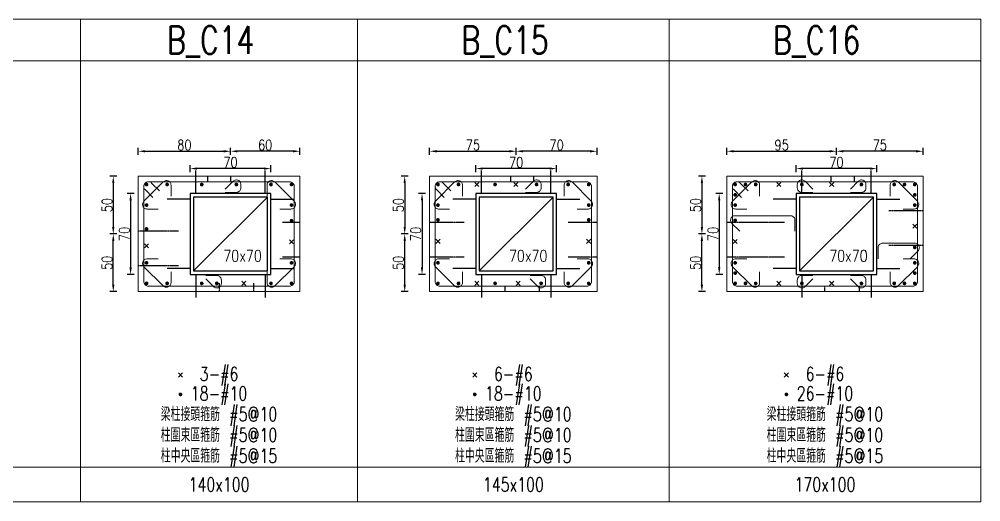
# Model space of a CAD drawing. Header units: millimetres. Extents: x 1453 to 6172, y 54950 to 59013.
# Drawn here: x 5339 to 6172, y 55389 to 55807 of the extents above; entities that cross this region are included whole.
import ezdxf
from ezdxf.enums import TextEntityAlignment as Align

# ---------------------------------------------------------------- set-up
doc = ezdxf.new("R2010")
doc.units = ezdxf.units.MM
doc.linetypes.add('CENTER', pattern=[2, 1.25, -0.25, 0.25, -0.25])
for name, color, linetype in [('SRC鋼梁', 1, 'Continuous'), ('TC-鋼柱', 11, 'Continuous'), ('主筋斷面', 1, 'Continuous'), ('工作筋', 1, 'Continuous'), ('文字-主筋根數', 7, 'Continuous'), ('文字-剪力筋 中央區', 7, 'Continuous'), ('文字-剪力筋-BC', 7, 'Continuous'), ('文字-剪力筋-圍束區', 7, 'Continuous'), ('文字-斷面尺寸', 7, 'Continuous'), ('文字-柱線名稱', 7, 'Continuous'), ('柱斷面線', 4, 'Continuous'), ('標註字', 4, 'Continuous'), ('箍筋線', 1, 'Continuous'), ('網格線', 7, 'Continuous')]:
    doc.layers.add(name, color=color, linetype=linetype)
doc.layers.add('TC-鋼粱(隱藏)', color=183, linetype='CENTER', plot=False)
doc.styles.add('TXT', font='TXT.shx', dxfattribs={"width": 0.8, "bigfont": 'ae.shx'})
doc.dimstyles.new('TC-DIM1(60)', dxfattribs={"dimscale": 0.3, "dimtxt": 30, "dimasz": 20, "dimexe": 10, "dimexo": 10, "dimgap": 3, "dimtad": 1, "dimdec": 1, "dimdsep": 46, "dimtxsty": 'TXT', "dimcen": 1, "dimclrd": 4, "dimclre": 4, "dimclrt": 6, "dimadec": 0, "dimazin": 0, "dimtfac": 1, "dimtdec": 1, "dimtix": 1, "dimtofl": 0, "dimtmove": 2, "dimatfit": 3, "dimfxl": 10, "dimtolj": 1, "dimtzin": 0, "dimarcsym": 0})

# ---------------------------------------------------------------- blocks, each defined once
blk = doc.blocks.new('Circle_Filled')
at = {"const_width": 0.5}
blk.add_lwpolyline([(-0.25, 0, 1), (0.25, 0, 1)], format="xyb", close=True, dxfattribs=at)
blk = doc.blocks.new('*D80')
at = {"layer": 'Defpoints', "color": 0}
for p in [(5522.08, 55692.85), (5522.08, 55677.85), (5442.08, 55671.23)]:
    blk.add_point(p, dxfattribs=at)
at = {"layer": '標註字', "color": 4, "lineweight": -2}
for p, q in [((5442.08, 55689.85), (5442.08, 55695.85)), ((5522.08, 55689.85), (5522.08, 55695.85)), ((5448.08, 55692.85), (5516.08, 55692.85))]:
    blk.add_line(p, q, dxfattribs=at)
at = {"layer": '標註字', "color": 4}
for points in [[(5448.08, 55693.85), (5448.08, 55691.85), (5442.08, 55692.85)], [(5516.08, 55693.85), (5516.08, 55691.85), (5522.08, 55692.85)]]:
    blk.add_solid(points, dxfattribs=at)
at = {"layer": '標註字', "color": 6, "insert": (5482.08, 55698.25), "char_height": 9, "attachment_point": 5, "style": 'TXT'}
blk.add_mtext('\\A1;80', dxfattribs=at)
blk = doc.blocks.new('*D81')
at = {"layer": 'Defpoints', "color": 0}
for p in [(5522.08, 55692.85), (5522.08, 55677.85), (5582.08, 55671.23)]:
    blk.add_point(p, dxfattribs=at)
at = {"layer": '標註字', "color": 4, "lineweight": -2}
for p, q in [((5522.08, 55689.85), (5522.08, 55695.85)), ((5582.08, 55689.85), (5582.08, 55695.85)), ((5576.08, 55692.85), (5528.08, 55692.85))]:
    blk.add_line(p, q, dxfattribs=at)
at = {"layer": '標註字', "color": 4}
for points in [[(5528.08, 55693.85), (5528.08, 55691.85), (5522.08, 55692.85)], [(5576.08, 55693.85), (5576.08, 55691.85), (5582.08, 55692.85)]]:
    blk.add_solid(points, dxfattribs=at)
at = {"layer": '標註字', "color": 6, "insert": (5552.08, 55698.25), "char_height": 9, "attachment_point": 5, "style": 'TXT'}
blk.add_mtext('\\A1;60', dxfattribs=at)
blk = doc.blocks.new('*D82')
at = {"layer": 'Defpoints', "color": 0}
for p in [(5420.46, 55621.23), (5435.46, 55621.23), (5442.08, 55571.23)]:
    blk.add_point(p, dxfattribs=at)
at = {"layer": '標註字', "color": 4, "lineweight": -2}
for p, q in [((5423.46, 55621.23), (5417.46, 55621.23)), ((5420.46, 55577.23), (5420.46, 55615.23)), ((5423.46, 55571.23), (5417.46, 55571.23))]:
    blk.add_line(p, q, dxfattribs=at)
at = {"layer": '標註字', "color": 4}
for points in [[(5419.46, 55615.23), (5421.46, 55615.23), (5420.46, 55621.23)], [(5419.46, 55577.23), (5421.46, 55577.23), (5420.46, 55571.23)]]:
    blk.add_solid(points, dxfattribs=at)
at = {"layer": '標註字', "color": 6, "insert": (5415.06, 55596.23), "char_height": 9, "attachment_point": 5, "rotation": 90, "style": 'TXT'}
blk.add_mtext('\\A1;50', dxfattribs=at)
blk = doc.blocks.new('*D83')
at = {"layer": 'Defpoints', "color": 0}
for p in [(5442.08, 55671.23), (5420.46, 55621.23), (5435.46, 55621.23)]:
    blk.add_point(p, dxfattribs=at)
at = {"layer": '標註字', "color": 4, "lineweight": -2}
for p, q in [((5423.46, 55671.23), (5417.46, 55671.23)), ((5420.46, 55665.23), (5420.46, 55627.23)), ((5423.46, 55621.23), (5417.46, 55621.23))]:
    blk.add_line(p, q, dxfattribs=at)
at = {"layer": '標註字', "color": 4}
for points in [[(5419.46, 55665.23), (5421.46, 55665.23), (5420.46, 55671.23)], [(5419.46, 55627.23), (5421.46, 55627.23), (5420.46, 55621.23)]]:
    blk.add_solid(points, dxfattribs=at)
at = {"layer": '標註字', "color": 6, "insert": (5415.06, 55646.23), "char_height": 9, "attachment_point": 5, "rotation": 90, "style": 'TXT'}
blk.add_mtext('\\A1;50', dxfattribs=at)
blk = doc.blocks.new('*D84')
at = {"layer": 'Defpoints', "color": 0}
for p in [(5487.08, 55656.23), (5435.46, 55586.23), (5487.08, 55586.23)]:
    blk.add_point(p, dxfattribs=at)
at = {"layer": '標註字', "color": 4, "lineweight": -2}
for p, q in [((5438.46, 55656.23), (5432.46, 55656.23)), ((5435.46, 55650.23), (5435.46, 55592.23)), ((5438.46, 55586.23), (5432.46, 55586.23))]:
    blk.add_line(p, q, dxfattribs=at)
at = {"layer": '標註字', "color": 4}
for points in [[(5434.46, 55650.23), (5436.46, 55650.23), (5435.46, 55656.23)], [(5434.46, 55592.23), (5436.46, 55592.23), (5435.46, 55586.23)]]:
    blk.add_solid(points, dxfattribs=at)
at = {"layer": '標註字', "color": 6, "insert": (5430.06, 55621.23), "char_height": 9, "attachment_point": 5, "rotation": 90, "style": 'TXT'}
blk.add_mtext('\\A1;70', dxfattribs=at)
blk = doc.blocks.new('*D85')
at = {"layer": 'Defpoints', "color": 0}
for p in [(5487.08, 55677.85), (5487.08, 55656.23), (5557.08, 55656.23)]:
    blk.add_point(p, dxfattribs=at)
at = {"layer": '標註字', "color": 4, "lineweight": -2}
for p, q in [((5487.08, 55674.85), (5487.08, 55680.85)), ((5551.08, 55677.85), (5493.08, 55677.85)), ((5557.08, 55674.85), (5557.08, 55680.85))]:
    blk.add_line(p, q, dxfattribs=at)
at = {"layer": '標註字', "color": 4}
for points in [[(5493.08, 55678.85), (5493.08, 55676.85), (5487.08, 55677.85)], [(5551.08, 55678.85), (5551.08, 55676.85), (5557.08, 55677.85)]]:
    blk.add_solid(points, dxfattribs=at)
at = {"layer": '標註字', "color": 6, "insert": (5522.08, 55683.25), "char_height": 9, "attachment_point": 5, "style": 'TXT'}
blk.add_mtext('\\A1;70', dxfattribs=at)
blk = doc.blocks.new('*D86')
at = {"layer": 'Defpoints', "color": 0}
for p in [(5769.58, 55692.85), (5769.58, 55677.85), (5694.58, 55671.23)]:
    blk.add_point(p, dxfattribs=at)
at = {"layer": '標註字', "color": 4, "lineweight": -2}
for p, q in [((5694.58, 55689.85), (5694.58, 55695.85)), ((5769.58, 55689.85), (5769.58, 55695.85)), ((5700.58, 55692.85), (5763.58, 55692.85))]:
    blk.add_line(p, q, dxfattribs=at)
at = {"layer": '標註字', "color": 4}
for points in [[(5700.58, 55693.85), (5700.58, 55691.85), (5694.58, 55692.85)], [(5763.58, 55693.85), (5763.58, 55691.85), (5769.58, 55692.85)]]:
    blk.add_solid(points, dxfattribs=at)
at = {"layer": '標註字', "color": 6, "insert": (5732.08, 55698.25), "char_height": 9, "attachment_point": 5, "style": 'TXT'}
blk.add_mtext('\\A1;75', dxfattribs=at)
blk = doc.blocks.new('*D87')
at = {"layer": 'Defpoints', "color": 0}
for p in [(5769.58, 55692.85), (5769.58, 55677.85), (5839.58, 55671.23)]:
    blk.add_point(p, dxfattribs=at)
at = {"layer": '標註字', "color": 4, "lineweight": -2}
for p, q in [((5769.58, 55689.85), (5769.58, 55695.85)), ((5839.58, 55689.85), (5839.58, 55695.85)), ((5833.58, 55692.85), (5775.58, 55692.85))]:
    blk.add_line(p, q, dxfattribs=at)
at = {"layer": '標註字', "color": 4}
for points in [[(5775.58, 55693.85), (5775.58, 55691.85), (5769.58, 55692.85)], [(5833.58, 55693.85), (5833.58, 55691.85), (5839.58, 55692.85)]]:
    blk.add_solid(points, dxfattribs=at)
at = {"layer": '標註字', "color": 6, "insert": (5804.58, 55698.25), "char_height": 9, "attachment_point": 5, "style": 'TXT'}
blk.add_mtext('\\A1;70', dxfattribs=at)
blk = doc.blocks.new('*D88')
at = {"layer": 'Defpoints', "color": 0}
for p in [(5672.96, 55621.23), (5687.96, 55621.23), (5694.58, 55571.23)]:
    blk.add_point(p, dxfattribs=at)
at = {"layer": '標註字', "color": 4, "lineweight": -2}
for p, q in [((5675.96, 55621.23), (5669.96, 55621.23)), ((5672.96, 55577.23), (5672.96, 55615.23)), ((5675.96, 55571.23), (5669.96, 55571.23))]:
    blk.add_line(p, q, dxfattribs=at)
at = {"layer": '標註字', "color": 4}
for points in [[(5671.96, 55615.23), (5673.96, 55615.23), (5672.96, 55621.23)], [(5671.96, 55577.23), (5673.96, 55577.23), (5672.96, 55571.23)]]:
    blk.add_solid(points, dxfattribs=at)
at = {"layer": '標註字', "color": 6, "insert": (5667.56, 55596.23), "char_height": 9, "attachment_point": 5, "rotation": 90, "style": 'TXT'}
blk.add_mtext('\\A1;50', dxfattribs=at)
blk = doc.blocks.new('*D89')
at = {"layer": 'Defpoints', "color": 0}
for p in [(5694.58, 55671.23), (5672.96, 55621.23), (5687.96, 55621.23)]:
    blk.add_point(p, dxfattribs=at)
at = {"layer": '標註字', "color": 4, "lineweight": -2}
for p, q in [((5675.96, 55671.23), (5669.96, 55671.23)), ((5672.96, 55665.23), (5672.96, 55627.23)), ((5675.96, 55621.23), (5669.96, 55621.23))]:
    blk.add_line(p, q, dxfattribs=at)
at = {"layer": '標註字', "color": 4}
for points in [[(5671.96, 55665.23), (5673.96, 55665.23), (5672.96, 55671.23)], [(5671.96, 55627.23), (5673.96, 55627.23), (5672.96, 55621.23)]]:
    blk.add_solid(points, dxfattribs=at)
at = {"layer": '標註字', "color": 6, "insert": (5667.56, 55646.23), "char_height": 9, "attachment_point": 5, "rotation": 90, "style": 'TXT'}
blk.add_mtext('\\A1;50', dxfattribs=at)
blk = doc.blocks.new('*D90')
at = {"layer": 'Defpoints', "color": 0}
for p in [(5734.58, 55656.23), (5687.96, 55586.23), (5734.58, 55586.23)]:
    blk.add_point(p, dxfattribs=at)
at = {"layer": '標註字', "color": 4, "lineweight": -2}
for p, q in [((5690.96, 55656.23), (5684.96, 55656.23)), ((5687.96, 55650.23), (5687.96, 55592.23)), ((5690.96, 55586.23), (5684.96, 55586.23))]:
    blk.add_line(p, q, dxfattribs=at)
at = {"layer": '標註字', "color": 4}
for points in [[(5686.96, 55650.23), (5688.96, 55650.23), (5687.96, 55656.23)], [(5686.96, 55592.23), (5688.96, 55592.23), (5687.96, 55586.23)]]:
    blk.add_solid(points, dxfattribs=at)
at = {"layer": '標註字', "color": 6, "insert": (5682.56, 55621.23), "char_height": 9, "attachment_point": 5, "rotation": 90, "style": 'TXT'}
blk.add_mtext('\\A1;70', dxfattribs=at)
blk = doc.blocks.new('*D91')
at = {"layer": 'Defpoints', "color": 0}
for p in [(5734.58, 55677.85), (5734.58, 55656.23), (5804.58, 55656.23)]:
    blk.add_point(p, dxfattribs=at)
at = {"layer": '標註字', "color": 4, "lineweight": -2}
for p, q in [((5734.58, 55674.85), (5734.58, 55680.85)), ((5798.58, 55677.85), (5740.58, 55677.85)), ((5804.58, 55674.85), (5804.58, 55680.85))]:
    blk.add_line(p, q, dxfattribs=at)
at = {"layer": '標註字', "color": 4}
for points in [[(5740.58, 55678.85), (5740.58, 55676.85), (5734.58, 55677.85)], [(5798.58, 55678.85), (5798.58, 55676.85), (5804.58, 55677.85)]]:
    blk.add_solid(points, dxfattribs=at)
at = {"layer": '標註字', "color": 6, "insert": (5769.58, 55683.25), "char_height": 9, "attachment_point": 5, "style": 'TXT'}
blk.add_mtext('\\A1;70', dxfattribs=at)
blk = doc.blocks.new('x')
at = {"layer": '工作筋'}
for p, q in [((-1.77, -1.77), (1.77, 1.77)), ((-1.77, 1.77), (1.77, -1.77))]:
    blk.add_line(p, q, dxfattribs=at)
blk = doc.blocks.new('-70x70')
for points in [[(0, 0), (70, 0), (70, 70), (0, 70)], [(3, 3), (67, 3), (67, 67), (3, 67)]]:
    blk.add_lwpolyline(points, close=True)
at = {"layer": 'Defpoints', "color": 2}
for p, q in [((5, 85), (5, 90)), ((65, 85), (65, 90)), ((-15, 65), (-20, 65)), ((85, 65), (90, 65)), ((-15, 5), (-20, 5)), ((85, 5), (90, 5)), ((5, -15), (5, -20)), ((65, -15), (65, -20))]:
    blk.add_line(p, q, dxfattribs=at)
at = {"layer": 'Defpoints'}
for p, q in [((5, 70), (5, 85)), ((65, 70), (65, 85)), ((3, 3), (67, 67)), ((0, 65), (-15, 65)), ((70, 65), (85, 65)), ((0, 5), (-15, 5)), ((5, 0), (5, -15)), ((65, 0), (65, -15)), ((70, 5), (85, 5))]:
    blk.add_line(p, q, dxfattribs=at)
at = {"layer": 'Defpoints', "style": 'TXT', "width": 0.8}
blk.add_text('70x70', height=10, dxfattribs=at).set_placement((62, 8), align=Align.BOTTOM_RIGHT)
blk = doc.blocks.new('*D101')
at = {"layer": 'Defpoints', "color": 0}
for p in [(6047.08, 55692.85), (6047.08, 55677.85), (5952.08, 55671.23)]:
    blk.add_point(p, dxfattribs=at)
at = {"layer": '標註字', "color": 4, "lineweight": -2}
for p, q in [((5952.08, 55689.85), (5952.08, 55695.85)), ((6047.08, 55689.85), (6047.08, 55695.85)), ((5958.08, 55692.85), (6041.08, 55692.85))]:
    blk.add_line(p, q, dxfattribs=at)
at = {"layer": '標註字', "color": 4}
for points in [[(5958.08, 55693.85), (5958.08, 55691.85), (5952.08, 55692.85)], [(6041.08, 55693.85), (6041.08, 55691.85), (6047.08, 55692.85)]]:
    blk.add_solid(points, dxfattribs=at)
at = {"layer": '標註字', "color": 6, "insert": (5999.58, 55698.25), "char_height": 9, "attachment_point": 5, "style": 'TXT'}
blk.add_mtext('\\A1;95', dxfattribs=at)
blk = doc.blocks.new('*D102')
at = {"layer": 'Defpoints', "color": 0}
for p in [(6047.08, 55692.85), (6047.08, 55677.85), (6122.08, 55671.23)]:
    blk.add_point(p, dxfattribs=at)
at = {"layer": '標註字', "color": 4, "lineweight": -2}
for p, q in [((6047.08, 55689.85), (6047.08, 55695.85)), ((6122.08, 55689.85), (6122.08, 55695.85)), ((6116.08, 55692.85), (6053.08, 55692.85))]:
    blk.add_line(p, q, dxfattribs=at)
at = {"layer": '標註字', "color": 4}
for points in [[(6053.08, 55693.85), (6053.08, 55691.85), (6047.08, 55692.85)], [(6116.08, 55693.85), (6116.08, 55691.85), (6122.08, 55692.85)]]:
    blk.add_solid(points, dxfattribs=at)
at = {"layer": '標註字', "color": 6, "insert": (6084.58, 55698.25), "char_height": 9, "attachment_point": 5, "style": 'TXT'}
blk.add_mtext('\\A1;75', dxfattribs=at)
blk = doc.blocks.new('*D103')
at = {"layer": 'Defpoints', "color": 0}
for p in [(5930.46, 55621.23), (5945.46, 55621.23), (5952.08, 55571.23)]:
    blk.add_point(p, dxfattribs=at)
at = {"layer": '標註字', "color": 4, "lineweight": -2}
for p, q in [((5933.46, 55621.23), (5927.46, 55621.23)), ((5930.46, 55577.23), (5930.46, 55615.23)), ((5933.46, 55571.23), (5927.46, 55571.23))]:
    blk.add_line(p, q, dxfattribs=at)
at = {"layer": '標註字', "color": 4}
for points in [[(5929.46, 55615.23), (5931.46, 55615.23), (5930.46, 55621.23)], [(5929.46, 55577.23), (5931.46, 55577.23), (5930.46, 55571.23)]]:
    blk.add_solid(points, dxfattribs=at)
at = {"layer": '標註字', "color": 6, "insert": (5925.06, 55596.23), "char_height": 9, "attachment_point": 5, "rotation": 90, "style": 'TXT'}
blk.add_mtext('\\A1;50', dxfattribs=at)
blk = doc.blocks.new('*D104')
at = {"layer": 'Defpoints', "color": 0}
for p in [(5952.08, 55671.23), (5930.46, 55621.23), (5945.46, 55621.23)]:
    blk.add_point(p, dxfattribs=at)
at = {"layer": '標註字', "color": 4, "lineweight": -2}
for p, q in [((5933.46, 55671.23), (5927.46, 55671.23)), ((5930.46, 55665.23), (5930.46, 55627.23)), ((5933.46, 55621.23), (5927.46, 55621.23))]:
    blk.add_line(p, q, dxfattribs=at)
at = {"layer": '標註字', "color": 4}
for points in [[(5929.46, 55665.23), (5931.46, 55665.23), (5930.46, 55671.23)], [(5929.46, 55627.23), (5931.46, 55627.23), (5930.46, 55621.23)]]:
    blk.add_solid(points, dxfattribs=at)
at = {"layer": '標註字', "color": 6, "insert": (5925.06, 55646.23), "char_height": 9, "attachment_point": 5, "rotation": 90, "style": 'TXT'}
blk.add_mtext('\\A1;50', dxfattribs=at)
blk = doc.blocks.new('*D105')
at = {"layer": 'Defpoints', "color": 0}
for p in [(6012.08, 55656.23), (5945.46, 55586.23), (6012.08, 55586.23)]:
    blk.add_point(p, dxfattribs=at)
at = {"layer": '標註字', "color": 4, "lineweight": -2}
for p, q in [((5948.46, 55656.23), (5942.46, 55656.23)), ((5945.46, 55650.23), (5945.46, 55592.23)), ((5948.46, 55586.23), (5942.46, 55586.23))]:
    blk.add_line(p, q, dxfattribs=at)
at = {"layer": '標註字', "color": 4}
for points in [[(5944.46, 55650.23), (5946.46, 55650.23), (5945.46, 55656.23)], [(5944.46, 55592.23), (5946.46, 55592.23), (5945.46, 55586.23)]]:
    blk.add_solid(points, dxfattribs=at)
at = {"layer": '標註字', "color": 6, "insert": (5940.06, 55621.23), "char_height": 9, "attachment_point": 5, "rotation": 90, "style": 'TXT'}
blk.add_mtext('\\A1;70', dxfattribs=at)
blk = doc.blocks.new('*D106')
at = {"layer": 'Defpoints', "color": 0}
for p in [(6012.08, 55677.85), (6012.08, 55656.23), (6082.08, 55656.23)]:
    blk.add_point(p, dxfattribs=at)
at = {"layer": '標註字', "color": 4, "lineweight": -2}
for p, q in [((6012.08, 55674.85), (6012.08, 55680.85)), ((6076.08, 55677.85), (6018.08, 55677.85)), ((6082.08, 55674.85), (6082.08, 55680.85))]:
    blk.add_line(p, q, dxfattribs=at)
at = {"layer": '標註字', "color": 4}
for points in [[(6018.08, 55678.85), (6018.08, 55676.85), (6012.08, 55677.85)], [(6076.08, 55678.85), (6076.08, 55676.85), (6082.08, 55677.85)]]:
    blk.add_solid(points, dxfattribs=at)
at = {"layer": '標註字', "color": 6, "insert": (6047.08, 55683.25), "char_height": 9, "attachment_point": 5, "style": 'TXT'}
blk.add_mtext('\\A1;70', dxfattribs=at)

msp = doc.modelspace()

# ---------------------------------------------------------------- linework, layer by layer
at = {"layer": 'TC-鋼粱(隱藏)'}
for p, q in [((5502.08, 55671.23), (5502.08, 55666.23)), ((5522.08, 55671.23), (5522.08, 55666.23)), ((5764.58, 55671.23), (5764.58, 55666.23)), ((5784.58, 55671.23), (5784.58, 55666.23)), ((6042.26, 55671.23), (6042.26, 55666.23)), ((6062.26, 55671.23), (6062.26, 55666.23)), ((6122.08, 55641.23), (6092.08, 55641.23)), ((5582.08, 55631.23), (5567.08, 55631.23)), ((5724.58, 55631.23), (5694.58, 55631.23)), ((5839.58, 55631.23), (5814.58, 55631.23)), ((6002.08, 55631.23), (5952.08, 55631.23)), ((5477.08, 55623.73), (5442.08, 55623.73)), ((6122.08, 55611.23), (6092.08, 55611.23)), ((5477.08, 55593.73), (5442.08, 55593.73)), ((5582.08, 55601.23), (5567.08, 55601.23)), ((5724.58, 55601.23), (5694.58, 55601.23)), ((5839.58, 55601.23), (5814.58, 55601.23)), ((6002.08, 55601.23), (5952.08, 55601.23)), ((5512.06, 55578.73), (5512.06, 55571.23)), ((5542.06, 55578.73), (5542.06, 55571.23)), ((5759.58, 55576.23), (5759.58, 55571.23)), ((5789.58, 55576.23), (5789.58, 55571.23)), ((6037.08, 55571.23), (6037.08, 55576.23)), ((6067.08, 55571.23), (6067.08, 55576.23))]:
    msp.add_line(p, q, dxfattribs=at)
at = {"layer": '柱斷面線', "lineweight": 5}
for points in [[(5442.08, 55571.23), (5582.08, 55571.23), (5582.08, 55671.23), (5442.08, 55671.23), (5442.08, 55571.23)], [(5694.58, 55571.23), (5839.58, 55571.23), (5839.58, 55671.23), (5694.58, 55671.23), (5694.58, 55571.23)], [(5952.08, 55571.23), (6122.08, 55571.23), (6122.08, 55671.23), (5952.08, 55671.23), (5952.08, 55571.23)]]:
    msp.add_lwpolyline(points, dxfattribs=at)
at = {"layer": '箍筋線', "lineweight": 5}
for points in [[(5470.51, 55653.94), (5470.51, 55663.48), (5470.45, 55664.14), (5470.29, 55664.79), (5470.01, 55665.4), (5469.64, 55665.96), (5469.18, 55666.44), (5468.65, 55666.84), (5468.06, 55667.15), (5467.42, 55667.35), (5466.76, 55667.45), (5466.09, 55667.43), (5465.43, 55667.3), (5464.81, 55667.06), (5464.23, 55666.72), (5463.72, 55666.29), (5447.02, 55649.59), (5446.59, 55649.07), (5446.25, 55648.5), (5446.01, 55647.87), (5445.88, 55647.22), (5445.86, 55646.55), (5445.95, 55645.89), (5446.16, 55645.25), (5446.46, 55644.66), (5446.87, 55644.13), (5447.35, 55643.67), (5447.91, 55643.3), (5448.52, 55643.02), (5449.16, 55642.86), (5449.83, 55642.8), (5459.37, 55642.8)], [(5460.41, 55658.52), (5453.66, 55665.27), (5453.15, 55665.7), (5452.58, 55666.04), (5451.95, 55666.28), (5451.3, 55666.41), (5450.63, 55666.43), (5449.97, 55666.33), (5449.33, 55666.13), (5448.74, 55665.82), (5448.2, 55665.42), (5447.74, 55664.93), (5447.37, 55664.38), (5447.1, 55663.77), (5446.93, 55663.12), (5446.88, 55662.46), (5446.88, 55580), (5446.94, 55579.31), (5447.12, 55578.64), (5447.41, 55578.01), (5447.81, 55577.44), (5448.3, 55576.95), (5448.86, 55576.55), (5449.49, 55576.26), (5450.16, 55576.08), (5450.85, 55576.02), (5573.31, 55576.02), (5574, 55576.08), (5574.67, 55576.26), (5575.3, 55576.55), (5575.87, 55576.95), (5576.36, 55577.44), (5576.75, 55578.01), (5577.05, 55578.64), (5577.23, 55579.31), (5577.29, 55580), (5577.29, 55662.46), (5577.23, 55663.15), (5577.05, 55663.82), (5576.75, 55664.44), (5576.36, 55665.01), (5575.87, 55665.5), (5575.3, 55665.9), (5574.67, 55666.19), (5574, 55666.37), (5573.31, 55666.43), (5450.85, 55666.43), (5450.19, 55666.38), (5449.54, 55666.21), (5448.93, 55665.94), (5448.37, 55665.56), (5447.89, 55665.11), (5447.49, 55664.57), (5447.18, 55663.98), (5446.98, 55663.34), (5446.88, 55662.68), (5446.9, 55662.01), (5447.03, 55661.36), (5447.27, 55660.73), (5447.61, 55660.16), (5448.04, 55659.65), (5454.79, 55652.9)], [(5517.53, 55660.11), (5524.27, 55666.86), (5524.78, 55667.29), (5525.36, 55667.63), (5525.98, 55667.87), (5526.64, 55668), (5527.3, 55668.02), (5527.97, 55667.92), (5528.6, 55667.72), (5529.2, 55667.41), (5529.73, 55667.01), (5530.19, 55666.52), (5530.56, 55665.97), (5530.83, 55665.36), (5531, 55664.71), (5531.06, 55664.05), (5531.06, 55661.2), (5531, 55660.51), (5530.82, 55659.84), (5530.52, 55659.21), (5530.13, 55658.65), (5529.64, 55658.16), (5529.07, 55657.76), (5528.44, 55657.47), (5527.77, 55657.29), (5527.08, 55657.23), (5517.54, 55657.23)], [(5564.79, 55642.8), (5574.33, 55642.8), (5575, 55642.86), (5575.65, 55643.02), (5576.26, 55643.3), (5576.81, 55643.67), (5577.3, 55644.13), (5577.7, 55644.66), (5578.01, 55645.25), (5578.21, 55645.89), (5578.3, 55646.55), (5578.28, 55647.22), (5578.15, 55647.87), (5577.92, 55648.5), (5577.58, 55649.07), (5577.14, 55649.59), (5560.44, 55666.29), (5559.93, 55666.72), (5559.35, 55667.06), (5558.73, 55667.3), (5558.08, 55667.43), (5557.41, 55667.45), (5556.75, 55667.35), (5556.11, 55667.15), (5555.52, 55666.84), (5554.98, 55666.44), (5554.52, 55665.96), (5554.15, 55665.4), (5553.88, 55664.79), (5553.71, 55664.14), (5553.66, 55663.48), (5553.66, 55653.94)], [(5723.01, 55653.94), (5723.01, 55663.48), (5722.95, 55664.14), (5722.79, 55664.79), (5722.51, 55665.4), (5722.14, 55665.96), (5721.68, 55666.44), (5721.15, 55666.84), (5720.56, 55667.15), (5719.92, 55667.35), (5719.26, 55667.45), (5718.59, 55667.43), (5717.93, 55667.3), (5717.31, 55667.06), (5716.73, 55666.72), (5716.22, 55666.29), (5699.52, 55649.59), (5699.09, 55649.07), (5698.75, 55648.5), (5698.51, 55647.87), (5698.38, 55647.22), (5698.36, 55646.55), (5698.45, 55645.89), (5698.66, 55645.25), (5698.96, 55644.66), (5699.37, 55644.13), (5699.85, 55643.67), (5700.41, 55643.3), (5701.02, 55643.02), (5701.66, 55642.86), (5702.33, 55642.8), (5711.87, 55642.8)], [(5712.91, 55658.52), (5706.16, 55665.27), (5705.65, 55665.7), (5705.08, 55666.04), (5704.45, 55666.28), (5703.8, 55666.41), (5703.13, 55666.43), (5702.47, 55666.33), (5701.83, 55666.13), (5701.24, 55665.82), (5700.7, 55665.42), (5700.24, 55664.93), (5699.87, 55664.38), (5699.6, 55663.77), (5699.43, 55663.12), (5699.38, 55662.46), (5699.38, 55580), (5699.44, 55579.31), (5699.62, 55578.64), (5699.91, 55578.01), (5700.31, 55577.44), (5700.8, 55576.95), (5701.36, 55576.55), (5701.99, 55576.26), (5702.66, 55576.08), (5703.35, 55576.02), (5830.81, 55576.02), (5831.5, 55576.08), (5832.17, 55576.26), (5832.8, 55576.55), (5833.37, 55576.95), (5833.86, 55577.44), (5834.25, 55578.01), (5834.55, 55578.64), (5834.73, 55579.31), (5834.79, 55580), (5834.79, 55662.46), (5834.73, 55663.15), (5834.55, 55663.82), (5834.25, 55664.44), (5833.86, 55665.01), (5833.37, 55665.5), (5832.8, 55665.9), (5832.17, 55666.19), (5831.5, 55666.37), (5830.81, 55666.43), (5703.35, 55666.43), (5702.69, 55666.38), (5702.04, 55666.21), (5701.43, 55665.94), (5700.87, 55665.56), (5700.39, 55665.11), (5699.99, 55664.57), (5699.68, 55663.98), (5699.48, 55663.34), (5699.38, 55662.68), (5699.4, 55662.01), (5699.53, 55661.36), (5699.77, 55660.73), (5700.11, 55660.16), (5700.54, 55659.65), (5707.29, 55652.9)], [(5777.68, 55660.11), (5784.43, 55666.86), (5784.94, 55667.29), (5785.52, 55667.63), (5786.14, 55667.87), (5786.8, 55668), (5787.46, 55668.02), (5788.13, 55667.92), (5788.76, 55667.72), (5789.36, 55667.41), (5789.89, 55667.01), (5790.35, 55666.52), (5790.72, 55665.97), (5790.99, 55665.36), (5791.16, 55664.71), (5791.22, 55664.05), (5791.22, 55661.2), (5791.16, 55660.51), (5790.98, 55659.84), (5790.68, 55659.21), (5790.29, 55658.65), (5789.8, 55658.16), (5789.23, 55657.76), (5788.6, 55657.47), (5787.93, 55657.29), (5787.24, 55657.23), (5777.7, 55657.23)], [(5822.29, 55642.8), (5831.83, 55642.8), (5832.5, 55642.86), (5833.15, 55643.02), (5833.76, 55643.3), (5834.31, 55643.67), (5834.8, 55644.13), (5835.2, 55644.66), (5835.51, 55645.25), (5835.71, 55645.89), (5835.8, 55646.55), (5835.78, 55647.22), (5835.65, 55647.87), (5835.42, 55648.5), (5835.08, 55649.07), (5834.64, 55649.59), (5817.94, 55666.29), (5817.43, 55666.72), (5816.85, 55667.06), (5816.23, 55667.3), (5815.58, 55667.43), (5814.91, 55667.45), (5814.25, 55667.35), (5813.61, 55667.15), (5813.02, 55666.84), (5812.48, 55666.44), (5812.02, 55665.96), (5811.65, 55665.4), (5811.38, 55664.79), (5811.21, 55664.14), (5811.16, 55663.48), (5811.16, 55653.94)], [(5980.51, 55653.94), (5980.51, 55663.48), (5980.45, 55664.14), (5980.29, 55664.79), (5980.01, 55665.4), (5979.64, 55665.96), (5979.18, 55666.44), (5978.65, 55666.84), (5978.06, 55667.15), (5977.42, 55667.35), (5976.76, 55667.45), (5976.09, 55667.43), (5975.43, 55667.3), (5974.81, 55667.06), (5974.23, 55666.72), (5973.72, 55666.29), (5957.02, 55649.59), (5956.59, 55649.07), (5956.25, 55648.5), (5956.01, 55647.87), (5955.88, 55647.22), (5955.86, 55646.55), (5955.95, 55645.89), (5956.16, 55645.25), (5956.46, 55644.66), (5956.87, 55644.13), (5957.35, 55643.67), (5957.91, 55643.3), (5958.52, 55643.02), (5959.16, 55642.86), (5959.83, 55642.8), (5969.37, 55642.8)], [(5970.41, 55658.52), (5963.66, 55665.27), (5963.15, 55665.7), (5962.58, 55666.04), (5961.95, 55666.28), (5961.3, 55666.41), (5960.63, 55666.43), (5959.97, 55666.33), (5959.33, 55666.13), (5958.74, 55665.82), (5958.2, 55665.42), (5957.74, 55664.93), (5957.37, 55664.38), (5957.1, 55663.77), (5956.93, 55663.12), (5956.88, 55662.46), (5956.88, 55580), (5956.94, 55579.31), (5957.12, 55578.64), (5957.41, 55578.01), (5957.81, 55577.44), (5958.3, 55576.95), (5958.86, 55576.55), (5959.49, 55576.26), (5960.16, 55576.08), (5960.85, 55576.02), (6113.31, 55576.02), (6114, 55576.08), (6114.67, 55576.26), (6115.3, 55576.55), (6115.87, 55576.95), (6116.36, 55577.44), (6116.75, 55578.01), (6117.05, 55578.64), (6117.23, 55579.31), (6117.29, 55580), (6117.29, 55662.46), (6117.23, 55663.15), (6117.05, 55663.82), (6116.75, 55664.44), (6116.36, 55665.01), (6115.87, 55665.5), (6115.3, 55665.9), (6114.67, 55666.19), (6114, 55666.37), (6113.31, 55666.43), (5960.85, 55666.43), (5960.19, 55666.38), (5959.54, 55666.21), (5958.93, 55665.94), (5958.37, 55665.56), (5957.89, 55665.11), (5957.49, 55664.57), (5957.18, 55663.98), (5956.98, 55663.34), (5956.88, 55662.68), (5956.9, 55662.01), (5957.03, 55661.36), (5957.27, 55660.73), (5957.61, 55660.16), (5958.04, 55659.65), (5964.79, 55652.9)], [(6026.64, 55660.11), (6019.89, 55666.86), (6019.38, 55667.29), (6018.81, 55667.63), (6018.18, 55667.87), (6017.53, 55668), (6016.86, 55668.02), (6016.2, 55667.92), (6015.56, 55667.72), (6014.97, 55667.41), (6014.43, 55667.01), (6013.97, 55666.52), (6013.6, 55665.97), (6013.33, 55665.36), (6013.16, 55664.71), (6013.11, 55664.05), (6013.11, 55661.2), (6013.17, 55660.51), (6013.35, 55659.84), (6013.64, 55659.21), (6014.04, 55658.65), (6014.53, 55658.16), (6015.09, 55657.76), (6015.72, 55657.47), (6016.39, 55657.29), (6017.08, 55657.23), (6026.62, 55657.23)], [(6059.09, 55660.11), (6065.84, 55666.86), (6066.35, 55667.29), (6066.93, 55667.63), (6067.55, 55667.87), (6068.21, 55668), (6068.87, 55668.02), (6069.54, 55667.92), (6070.17, 55667.72), (6070.77, 55667.41), (6071.3, 55667.01), (6071.76, 55666.52), (6072.13, 55665.97), (6072.4, 55665.36), (6072.57, 55664.71), (6072.63, 55664.05), (6072.63, 55661.2), (6072.57, 55660.51), (6072.39, 55659.84), (6072.09, 55659.21), (6071.7, 55658.65), (6071.21, 55658.16), (6070.64, 55657.76), (6070.01, 55657.47), (6069.34, 55657.29), (6068.65, 55657.23), (6059.11, 55657.23)], [(6104.79, 55642.8), (6114.33, 55642.8), (6115, 55642.86), (6115.65, 55643.02), (6116.26, 55643.3), (6116.81, 55643.67), (6117.3, 55644.13), (6117.7, 55644.66), (6118.01, 55645.25), (6118.21, 55645.89), (6118.3, 55646.55), (6118.28, 55647.22), (6118.15, 55647.87), (6117.92, 55648.5), (6117.58, 55649.07), (6117.14, 55649.59), (6100.44, 55666.29), (6099.93, 55666.72), (6099.35, 55667.06), (6098.73, 55667.3), (6098.08, 55667.43), (6097.41, 55667.45), (6096.75, 55667.35), (6096.11, 55667.15), (6095.52, 55666.84), (6094.98, 55666.44), (6094.52, 55665.96), (6094.15, 55665.4), (6093.88, 55664.79), (6093.71, 55664.14), (6093.66, 55663.48), (6093.66, 55653.94)], [(5963.2, 55623.53), (5956.45, 55630.28), (5956.02, 55630.79), (5955.68, 55631.36), (5955.44, 55631.99), (5955.31, 55632.64), (5955.29, 55633.31), (5955.39, 55633.97), (5955.59, 55634.61), (5955.9, 55635.2), (5956.3, 55635.74), (5956.78, 55636.2), (5957.34, 55636.57), (5957.95, 55636.84), (5958.6, 55637.01), (5959.26, 55637.06), (6007.11, 55637.06), (6007.8, 55637), (6008.47, 55636.82), (6009.09, 55636.53), (6009.66, 55636.13), (6010.15, 55635.64), (6010.55, 55635.08), (6010.84, 55634.45), (6011.02, 55633.78), (6011.08, 55633.09), (6011.08, 55623.55)], [(6110.97, 55599.75), (6117.71, 55606.49), (6118.14, 55607), (6118.48, 55607.58), (6118.72, 55608.2), (6118.85, 55608.86), (6118.87, 55609.52), (6118.78, 55610.19), (6118.57, 55610.82), (6118.27, 55611.42), (6117.87, 55611.95), (6117.38, 55612.41), (6116.82, 55612.78), (6116.21, 55613.05), (6115.57, 55613.22), (6114.9, 55613.28), (6087.06, 55613.28), (6086.37, 55613.22), (6085.7, 55613.04), (6085.07, 55612.74), (6084.5, 55612.35), (6084.01, 55611.86), (6083.61, 55611.29), (6083.32, 55610.66), (6083.14, 55609.99), (6083.08, 55609.3), (6083.08, 55599.76)], [(5459.37, 55599.65), (5449.83, 55599.65), (5449.16, 55599.6), (5448.52, 55599.43), (5447.91, 55599.16), (5447.35, 55598.79), (5446.87, 55598.33), (5446.46, 55597.79), (5446.16, 55597.2), (5445.95, 55596.56), (5445.86, 55595.9), (5445.88, 55595.23), (5446.01, 55594.58), (5446.25, 55593.95), (5446.59, 55593.38), (5447.02, 55592.87), (5463.72, 55576.16), (5464.23, 55575.73), (5464.81, 55575.39), (5465.43, 55575.15), (5466.09, 55575.02), (5466.76, 55575.01), (5467.42, 55575.1), (5468.06, 55575.3), (5468.65, 55575.61), (5469.18, 55576.01), (5469.64, 55576.5), (5470.01, 55577.05), (5470.29, 55577.66), (5470.45, 55578.31), (5470.51, 55578.97), (5470.51, 55588.51)], [(5553.66, 55588.51), (5553.66, 55578.97), (5553.71, 55578.31), (5553.88, 55577.66), (5554.15, 55577.05), (5554.52, 55576.5), (5554.98, 55576.01), (5555.52, 55575.61), (5556.11, 55575.3), (5556.75, 55575.1), (5557.41, 55575.01), (5558.08, 55575.02), (5558.73, 55575.15), (5559.35, 55575.39), (5559.93, 55575.73), (5560.44, 55576.16), (5577.14, 55592.87), (5577.58, 55593.38), (5577.92, 55593.95), (5578.15, 55594.58), (5578.28, 55595.23), (5578.3, 55595.9), (5578.21, 55596.56), (5578.01, 55597.2), (5577.7, 55597.79), (5577.3, 55598.33), (5576.81, 55598.79), (5576.26, 55599.16), (5575.65, 55599.43), (5575, 55599.6), (5574.33, 55599.65), (5564.79, 55599.65)], [(5711.87, 55599.65), (5702.33, 55599.65), (5701.66, 55599.6), (5701.02, 55599.43), (5700.41, 55599.16), (5699.85, 55598.79), (5699.37, 55598.33), (5698.96, 55597.79), (5698.66, 55597.2), (5698.45, 55596.56), (5698.36, 55595.9), (5698.38, 55595.23), (5698.51, 55594.58), (5698.75, 55593.95), (5699.09, 55593.38), (5699.52, 55592.87), (5716.22, 55576.16), (5716.73, 55575.73), (5717.31, 55575.39), (5717.93, 55575.15), (5718.59, 55575.02), (5719.26, 55575.01), (5719.92, 55575.1), (5720.56, 55575.3), (5721.15, 55575.61), (5721.68, 55576.01), (5722.14, 55576.5), (5722.51, 55577.05), (5722.79, 55577.66), (5722.95, 55578.31), (5723.01, 55578.97), (5723.01, 55588.51)], [(5811.16, 55588.51), (5811.16, 55578.97), (5811.21, 55578.31), (5811.38, 55577.66), (5811.65, 55577.05), (5812.02, 55576.5), (5812.48, 55576.01), (5813.02, 55575.61), (5813.61, 55575.3), (5814.25, 55575.1), (5814.91, 55575.01), (5815.58, 55575.02), (5816.23, 55575.15), (5816.85, 55575.39), (5817.43, 55575.73), (5817.94, 55576.16), (5834.64, 55592.87), (5835.08, 55593.38), (5835.42, 55593.95), (5835.65, 55594.58), (5835.78, 55595.23), (5835.8, 55595.9), (5835.71, 55596.56), (5835.51, 55597.2), (5835.2, 55597.79), (5834.8, 55598.33), (5834.31, 55598.79), (5833.76, 55599.16), (5833.15, 55599.43), (5832.5, 55599.6), (5831.83, 55599.65), (5822.29, 55599.65)], [(5969.37, 55599.65), (5959.83, 55599.65), (5959.16, 55599.6), (5958.52, 55599.43), (5957.91, 55599.16), (5957.35, 55598.79), (5956.87, 55598.33), (5956.46, 55597.79), (5956.16, 55597.2), (5955.95, 55596.56), (5955.86, 55595.9), (5955.88, 55595.23), (5956.01, 55594.58), (5956.25, 55593.95), (5956.59, 55593.38), (5957.02, 55592.87), (5973.72, 55576.16), (5974.23, 55575.73), (5974.81, 55575.39), (5975.43, 55575.15), (5976.09, 55575.02), (5976.76, 55575.01), (5977.42, 55575.1), (5978.06, 55575.3), (5978.65, 55575.61), (5979.18, 55576.01), (5979.64, 55576.5), (5980.01, 55577.05), (5980.29, 55577.66), (5980.45, 55578.31), (5980.51, 55578.97), (5980.51, 55588.51)], [(6093.66, 55588.51), (6093.66, 55578.97), (6093.71, 55578.31), (6093.88, 55577.66), (6094.15, 55577.05), (6094.52, 55576.5), (6094.98, 55576.01), (6095.52, 55575.61), (6096.11, 55575.3), (6096.75, 55575.1), (6097.41, 55575.01), (6098.08, 55575.02), (6098.73, 55575.15), (6099.35, 55575.39), (6099.93, 55575.73), (6100.44, 55576.16), (6117.14, 55592.87), (6117.58, 55593.38), (6117.92, 55593.95), (6118.15, 55594.58), (6118.28, 55595.23), (6118.3, 55595.9), (6118.21, 55596.56), (6118.01, 55597.2), (6117.7, 55597.79), (6117.3, 55598.33), (6116.81, 55598.79), (6116.26, 55599.16), (6115.65, 55599.43), (6115, 55599.6), (6114.33, 55599.65), (6104.79, 55599.65)], [(5500.6, 55582.34), (5507.34, 55575.6), (5507.85, 55575.16), (5508.43, 55574.83), (5509.05, 55574.59), (5509.71, 55574.46), (5510.38, 55574.44), (5511.04, 55574.53), (5511.68, 55574.73), (5512.27, 55575.04), (5512.8, 55575.44), (5513.26, 55575.93), (5513.63, 55576.48), (5513.91, 55577.09), (5514.07, 55577.74), (5514.13, 55578.41), (5514.13, 55581.25), (5514.07, 55581.94), (5513.89, 55582.61), (5513.6, 55583.24), (5513.2, 55583.81), (5512.71, 55584.3), (5512.14, 55584.69), (5511.51, 55584.99), (5510.85, 55585.17), (5510.15, 55585.23), (5500.61, 55585.23)], [(5781.56, 55582.34), (5788.3, 55575.6), (5788.81, 55575.16), (5789.39, 55574.83), (5790.01, 55574.59), (5790.67, 55574.46), (5791.34, 55574.44), (5792, 55574.53), (5792.64, 55574.73), (5793.23, 55575.04), (5793.76, 55575.44), (5794.22, 55575.93), (5794.59, 55576.48), (5794.87, 55577.09), (5795.03, 55577.74), (5795.09, 55578.41), (5795.09, 55581.25), (5795.03, 55581.94), (5794.85, 55582.61), (5794.56, 55583.24), (5794.16, 55583.81), (5793.67, 55584.3), (5793.1, 55584.69), (5792.47, 55584.99), (5791.81, 55585.17), (5791.12, 55585.23), (5781.58, 55585.23)], [(6026.64, 55582.34), (6019.89, 55575.6), (6019.38, 55575.16), (6018.81, 55574.83), (6018.18, 55574.59), (6017.53, 55574.46), (6016.86, 55574.44), (6016.2, 55574.53), (6015.56, 55574.73), (6014.97, 55575.04), (6014.43, 55575.44), (6013.97, 55575.93), (6013.6, 55576.48), (6013.33, 55577.09), (6013.16, 55577.74), (6013.11, 55578.41), (6013.11, 55581.25), (6013.17, 55581.94), (6013.35, 55582.61), (6013.64, 55583.24), (6014.04, 55583.81), (6014.53, 55584.3), (6015.09, 55584.69), (6015.72, 55584.99), (6016.39, 55585.17), (6017.08, 55585.23), (6026.62, 55585.23)], [(6059.09, 55582.34), (6065.84, 55575.6), (6066.35, 55575.16), (6066.93, 55574.83), (6067.55, 55574.59), (6068.21, 55574.46), (6068.87, 55574.44), (6069.54, 55574.53), (6070.17, 55574.73), (6070.77, 55575.04), (6071.3, 55575.44), (6071.76, 55575.93), (6072.13, 55576.48), (6072.4, 55577.09), (6072.57, 55577.74), (6072.63, 55578.41), (6072.63, 55581.25), (6072.57, 55581.94), (6072.39, 55582.61), (6072.09, 55583.24), (6071.7, 55583.81), (6071.21, 55584.3), (6070.64, 55584.69), (6070.01, 55584.99), (6069.34, 55585.17), (6068.65, 55585.23), (6059.11, 55585.23)]]:
    msp.add_lwpolyline(points, dxfattribs=at)
at = {"layer": '網格線', "lineweight": 5}
for points in [[(5182.08, 55807.23), (5392.08, 55807.23)], [(5392.08, 55807.23), (5632.08, 55807.23)], [(5392.08, 55807.23), (5392.08, 55771.23)], [(5632.08, 55807.23), (5902.08, 55807.23)], [(5632.08, 55807.23), (5632.08, 55771.23)], [(5902.08, 55807.23), (6172.08, 55807.23)], [(5902.08, 55807.23), (5902.08, 55771.23)], [(6172.08, 55807.23), (6172.08, 55771.23)], [(5182.08, 55771.23), (5392.08, 55771.23)], [(5392.08, 55771.23), (5392.08, 55419.23)], [(5392.08, 55771.23), (5632.08, 55771.23)], [(5632.08, 55771.23), (5632.08, 55419.23)], [(5632.08, 55771.23), (5902.08, 55771.23)], [(5902.08, 55771.23), (5902.08, 55419.23)], [(5902.08, 55771.23), (6172.08, 55771.23)], [(6172.08, 55771.23), (6172.08, 55419.23)], [(5182.08, 55419.23), (5392.08, 55419.23)], [(5392.08, 55419.23), (5632.08, 55419.23)], [(5392.08, 55419.23), (5392.08, 55389.23)], [(5632.08, 55419.23), (5902.08, 55419.23)], [(5632.08, 55419.23), (5632.08, 55389.23)], [(5902.08, 55419.23), (6172.08, 55419.23)], [(5902.08, 55419.23), (5902.08, 55389.23)], [(6172.08, 55419.23), (6172.08, 55389.23)], [(5182.08, 55389.23), (5392.08, 55389.23)], [(5392.08, 55389.23), (5632.08, 55389.23)], [(5632.08, 55389.23), (5902.08, 55389.23)], [(5902.08, 55389.23), (6172.08, 55389.23)]]:
    msp.add_lwpolyline(points, dxfattribs=at)

# ---------------------------------------------------------------- block references
at = {"layer": 'SRC鋼梁', "xscale": -1, "rotation": 180}
for p in [(5735.42, 55664.03), (5769.24, 55664.03), (6114.88, 55627.89), (5449.28, 55610.89), (5574.88, 55614.48), (5832.38, 55614.81), (5959.28, 55614.61), (5533.62, 55578.43), (5735.42, 55578.43), (5771.18, 55578.43), (5997.08, 55578.43), (6042.87, 55578.43), (5478.64, 55499.05), (5733.64, 55499.05), (6003.64, 55499.05)]:
    msp.add_blockref('x', p, dxfattribs=at)
at = {"layer": 'SRC鋼梁'}
for p in [(5997.08, 55664.03), (6042.87, 55664.03)]:
    msp.add_blockref('x', p, dxfattribs=at)
at = {"layer": 'SRC鋼梁', "rotation": 180}
msp.add_blockref('x', (5701.78, 55614.81), dxfattribs=at)
at = {"layer": 'TC-鋼柱'}
for p in [(5487.08, 55586.23), (5734.58, 55586.23), (6012.08, 55586.23)]:
    msp.add_blockref('-70x70', p, dxfattribs=at)
at = {"layer": '主筋斷面', "lineweight": 5, "xscale": 3.220000028610229, "yscale": 3.220000028610229}
for p in [(5449.28, 55664.03), (5467.08, 55664.03), (5497.08, 55664.03), (5527.08, 55664.03), (5557.08, 55664.03), (5574.88, 55664.03), (5701.78, 55664.03), (5719.58, 55664.03), (5751.25, 55664.03), (5787.24, 55664.03), (5814.58, 55664.03), (5832.38, 55664.03), (5959.28, 55664.03), (5968.18, 55664.03), (5977.08, 55664.03), (6017.08, 55664.03), (6068.65, 55664.03), (6097.08, 55664.03), (6105.98, 55664.03), (6114.88, 55664.03), (5959.28, 55655.13), (6114.88, 55655.13), (5449.28, 55646.23), (5574.88, 55646.23), (5701.78, 55646.23), (5832.38, 55646.23), (5959.28, 55646.23), (6114.88, 55646.23), (5449.28, 55625.54), (5574.88, 55632.72), (5701.78, 55633.4), (5832.38, 55633.4), (5959.28, 55632.99), (6114.88, 55609.56), (5449.28, 55596.23), (5574.88, 55596.23), (5701.78, 55596.23), (5832.38, 55596.23), (5959.28, 55596.23), (6114.88, 55596.23), (5959.28, 55587.33), (6114.88, 55587.33), (5449.28, 55578.43), (5467.08, 55578.43), (5497.08, 55578.43), (5510.15, 55578.43), (5557.08, 55578.43), (5574.88, 55578.43), (5701.78, 55578.43), (5719.58, 55578.43), (5751.25, 55578.43), (5791.12, 55578.43), (5814.58, 55578.43), (5832.38, 55578.43), (5959.28, 55578.43), (5968.18, 55578.43), (5977.08, 55578.43), (6017.08, 55578.43), (6068.65, 55578.43), (6097.08, 55578.43), (6105.98, 55578.43), (6114.88, 55578.43), (5478.64, 55482.23), (5733.64, 55482.23), (6003.64, 55482.23)]:
    msp.add_blockref('Circle_Filled', p, dxfattribs=at)

# ---------------------------------------------------------------- texts
at = {"layer": '文字-主筋根數', "style": 'TXT', "width": 0.75}
for s, p in [('3-#6', (5512.08, 55499.05)), ('6-#6', (5767.08, 55499.05)), ('6-#6', (6037.08, 55499.05)), ('18-#10', (5512.08, 55482.23)), ('18-#10', (5767.08, 55482.23)), ('26-#10', (6037.08, 55482.23))]:
    msp.add_text(s, height=12, dxfattribs=at).set_placement(p, align=Align.MIDDLE)
at = {"layer": '文字-剪力筋 中央區', "style": 'TXT', "width": 0.75}
for p in [(5512.08, 55428.23), (5767.08, 55428.23), (6037.08, 55428.23)]:
    msp.add_text('柱中央區箍筋 #5@15', height=12, dxfattribs=at).set_placement(p, align=Align.MIDDLE)
at = {"layer": '文字-剪力筋-BC', "style": 'TXT', "width": 0.75}
for p in [(5512.08, 55464.23), (5767.08, 55464.23), (6037.08, 55464.23)]:
    msp.add_text('梁柱接頭箍筋 #5@10', height=12, dxfattribs=at).set_placement(p, align=Align.MIDDLE)
at = {"layer": '文字-剪力筋-圍束區', "style": 'TXT', "width": 0.75}
for p in [(5512.08, 55446.23), (5767.08, 55446.23), (6037.08, 55446.23)]:
    msp.add_text('柱圍束區箍筋 #5@10', height=12, dxfattribs=at).set_placement(p, align=Align.MIDDLE)
at = {"layer": '文字-斷面尺寸', "style": 'TXT', "width": 0.75}
for s, p in [('140x100', (5512.08, 55404.23)), ('145x100', (5767.08, 55404.23)), ('170x100', (6037.08, 55404.23))]:
    msp.add_text(s, height=12, dxfattribs=at).set_placement(p, align=Align.MIDDLE)
at = {"layer": '文字-柱線名稱', "style": 'TXT', "width": 0.75}
for s, p in [('B_C14', (5467.08, 55789.23)), ('B_C15', (5722.08, 55789.23)), ('B_C16', (5992.08, 55789.23))]:
    msp.add_text(s, height=24, dxfattribs=at).set_placement(p, align=Align.MIDDLE_LEFT)

# ---------------------------------------------------------------- dimensions: what is measured, and where the dimension line sits
at = {"layer": '標註字'}
for base, p1, p2, picture, middle in [((5522.08, 55692.85), (5442.08, 55671.23), (5522.08, 55677.85), '*D80', (5482.08, 55698.25)), ((5769.58, 55692.85), (5694.58, 55671.23), (5769.58, 55677.85), '*D86', (5732.08, 55698.25)), ((6047.08, 55692.85), (5952.08, 55671.23), (6047.08, 55677.85), '*D101', (5999.58, 55698.25)), ((5487.08, 55677.85), (5557.08, 55656.23), (5487.08, 55656.23), '*D85', (5522.08, 55683.25)), ((5734.58, 55677.85), (5804.58, 55656.23), (5734.58, 55656.23), '*D91', (5769.58, 55683.25)), ((6012.08, 55677.85), (6082.08, 55656.23), (6012.08, 55656.23), '*D106', (6047.08, 55683.25))]:
    dim = msp.add_linear_dim(base=base, p1=p1, p2=p2, dimstyle='TC-DIM1(60)', override={"dimfxlon": 1}, dxfattribs=at)
    dim.commit()
    dim.dimension.update_dxf_attribs({"geometry": picture, "text_midpoint": middle})
for base, p1, p2, angle, picture, middle in [((5522.08, 55692.85), (5582.08, 55671.23), (5522.08, 55677.85), 180, '*D81', (5552.08, 55698.25)), ((5769.58, 55692.85), (5839.58, 55671.23), (5769.58, 55677.85), 180, '*D87', (5804.58, 55698.25)), ((6047.08, 55692.85), (6122.08, 55671.23), (6047.08, 55677.85), 180, '*D102', (6084.58, 55698.25)), ((5420.46, 55621.23), (5442.08, 55671.23), (5435.46, 55621.23), 270, '*D83', (5415.06, 55646.23)), ((5672.96, 55621.23), (5694.58, 55671.23), (5687.96, 55621.23), 270, '*D89', (5667.56, 55646.23)), ((5930.46, 55621.23), (5952.08, 55671.23), (5945.46, 55621.23), 270, '*D104', (5925.06, 55646.23)), ((5435.46, 55586.23), (5487.08, 55656.23), (5487.08, 55586.23), 90, '*D84', (5430.06, 55621.23)), ((5687.96, 55586.23), (5734.58, 55656.23), (5734.58, 55586.23), 90, '*D90', (5682.56, 55621.23)), ((5945.46, 55586.23), (6012.08, 55656.23), (6012.08, 55586.23), 90, '*D105', (5940.06, 55621.23)), ((5420.46, 55621.23), (5442.08, 55571.23), (5435.46, 55621.23), 90, '*D82', (5415.06, 55596.23)), ((5672.96, 55621.23), (5694.58, 55571.23), (5687.96, 55621.23), 90, '*D88', (5667.56, 55596.23)), ((5930.46, 55621.23), (5952.08, 55571.23), (5945.46, 55621.23), 90, '*D103', (5925.06, 55596.23))]:
    dim = msp.add_linear_dim(base=base, p1=p1, p2=p2, angle=angle, dimstyle='TC-DIM1(60)', override={"dimfxlon": 1}, dxfattribs=at)
    dim.commit()
    dim.dimension.update_dxf_attribs({"geometry": picture, "text_midpoint": middle})

doc.saveas('drawing.dxf')
